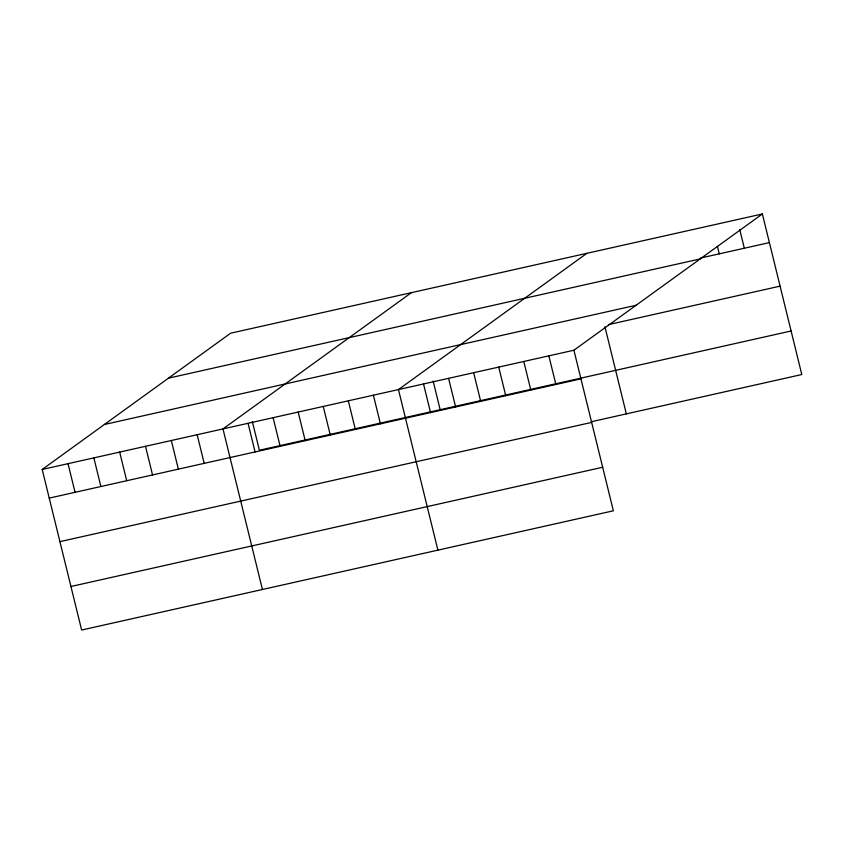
<?xml version="1.0" encoding="UTF-8"?>
<svg xmlns="http://www.w3.org/2000/svg" width="844" height="844" viewBox="0 0 844 844"><rect width="100%" height="100%" fill="white"/><g stroke="black" fill="none" stroke-linecap="round" stroke-linejoin="round"><path stroke-width="1.27" d="M762.364 213.965L573.92 350.228L613.366 510.799L81.636 630.035L42.2 469.464L230.634 333.201L762.364 213.965L801.8 374.536L591.233 421.757M411.418 292.668L222.985 428.921L262.431 589.492M586.886 253.316L398.452 389.569L437.899 550.14M700.457 258.064L769.39 242.608M168.452 378.165L700.172 258.929M104.382 424.5L636.112 305.264M608.376 324.645L780.088 286.148M42.2 469.464L573.92 350.228M791.102 330.996L259.382 450.242L252.345 421.578M49.237 498.108L580.957 378.861M59.924 541.637L591.655 422.401M70.949 586.496L602.669 467.259M739.745 229.547L744.324 248.231M717.421 246.374L719.257 253.844M604.926 326.733L626.332 413.887M548.853 355.851L555.89 384.484M523.786 361.464L530.823 390.107M498.72 367.087L505.756 395.731M473.653 372.71L480.69 401.354M448.586 378.334L455.623 406.966M433.13 381.034L440.167 409.699M423.519 383.957L430.556 412.589M373.386 395.192L380.422 423.836M348.319 400.816L355.356 429.459M323.252 406.439L330.289 435.082M298.185 412.062L305.222 440.695M273.118 417.685L280.155 446.318M248.052 423.298L255.088 451.941M197.158 434.713L204.195 463.356M171.332 440.505L178.369 469.148M145.506 446.297L152.542 474.94M119.679 452.089L126.716 480.732M93.853 457.881L100.89 486.524M68.026 463.672L75.063 492.316"/></g></svg>
